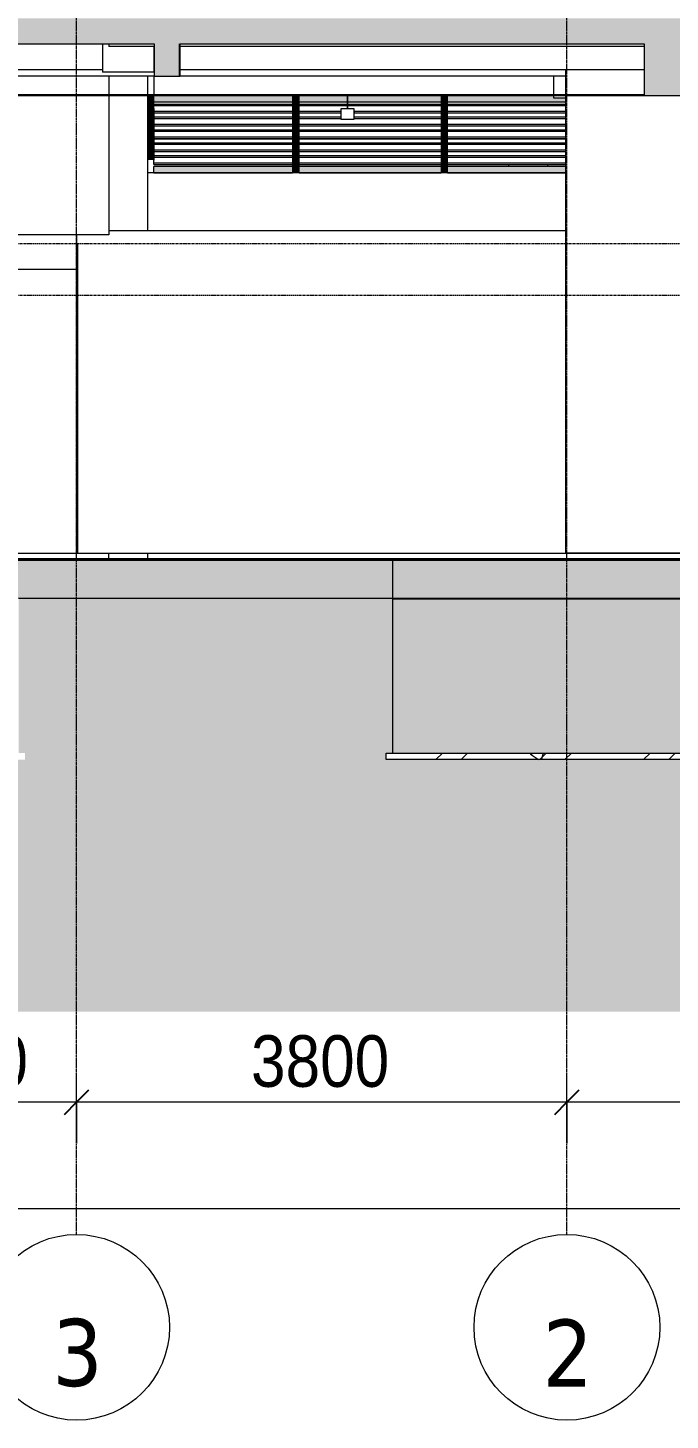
# Model space of a CAD drawing. Header units: millimetres. Extents: x 25061 to 259291, y -8723 to 35400.
# Drawn here: x 238233 to 243210, y -8723 to 2075 of the extents above; entities that cross this region are included whole.
import ezdxf

# ---------------------------------------------------------------- set-up
doc = ezdxf.new("R2010")
doc.units = ezdxf.units.MM
doc.linetypes.add('Centre', pattern=[31.75, 6.35, -4.7625, 15.875, -4.7625])
doc.linetypes.add('Grid Line', pattern=[22.225, 12.7, -3.175, 3.175, -3.175])
for name, color, linetype, lineweight in [('0-2', 50, 'Continuous', 5), ('A-ANNO-DIMS', 211, 'Continuous', 9), ('A-ANNO-DIMS-160', 211, 'Continuous', 9), ('A-CLNG-3', 13, 'Continuous', 18), ('A-CLNG-PATT-3', 13, 'Continuous', 9), ('A-DETL-GENF-1', 9, 'Continuous', 9), ('A-DETL-GENF-2', 7, 'Continuous', 9), ('A-DETL-THIN', 151, 'Continuous', 9), ('A-FLOR', 192, 'Continuous', 9), ('A-FLOR-1', 10, 'Continuous', 25), ('A-FLOR-2', 7, 'Continuous', 9), ('A-FLOR-3', 192, 'Continuous', 25), ('A-FLOR-LEVL-2', 51, 'Centre', 9), ('A-FLOR-PATT-1', 7, 'Continuous', 9), ('A-FLOR-PATT-3', 8, 'Continuous', 9), ('A-GLAZ-CWMG', 51, 'Continuous', 9), ('A-WALL', 113, 'Continuous', 9), ('C-PRKG', 70, 'Continuous', 9), ('E-LITE-EQPM', 33, 'Continuous', 9), ('S-BEAM-1', 12, 'Continuous', 5), ('S-BEAM-2', 10, 'Continuous', 25), ('S-BEAM-3', 7, 'Continuous', 9), ('S-COLS-1', 7, 'Continuous', 9), ('S-FNDN-1', 32, 'Continuous', 5), ('S-FNDN-2', 250, 'Continuous', 18), ('S-GRID-1', 1, 'Grid Line', 9), ('S-GRID-IDEN', 1, 'Continuous', 9), ('S-STRS', 31, 'Continuous', 9)]:
    doc.layers.add(name, color=color, linetype=linetype, lineweight=lineweight)
doc.styles.add('Tahoma_B_1', font='tahomabd.ttf', dxfattribs={"height": 520})
doc.styles.add('UTM Avo', font='', dxfattribs={"width": 0.9, "height": 400})
doc.styles.get('UTM Avo').set_extended_font_data('UTM Avo')
doc.dimstyles.new('1_Dim_chi_tiet_2_5', dxfattribs={"dimscale": 304.8, "dimtxt": 399.720379, "dimasz": 0.629921, "dimexe": 0.524934, "dimexo": 0.0625, "dimgap": 0.052493, "dimtad": 1, "dimdec": 0, "dimrnd": 5, "dimzin": 0, "dimdsep": 46, "dimtxsty": 'UTM Avo', "dimblk1": 'OBLIQUE', "dimblk2": 'OBLIQUE', "dimsah": 1, "dimcen": 0.09, "dimdle": 0.524934, "dimazin": 0, "dimtfac": 1, "dimtdec": 4, "dimtix": 1, "dimtmove": 0, "dimatfit": 3, "dimfxl": 1.049869, "dimfxlon": 1, "dimtvp": 1, "dimtolj": 1, "dimtzin": 0, "dimarcsym": 2})

# ---------------------------------------------------------------- blocks, each defined once
blk = doc.blocks.new('NCV_TKTC_KET CAU_rvt-2-TKCS_MẶT CẮT 2')
at = {"layer": 'A-FLOR-PATT-1'}
h = blk.add_hatch(color=256, dxfattribs=at)
h.paths.add_polyline_path([(-34936, -2350), (-33653, -2350), (-33653, -2050), (-45453, -2050), (-45453, -2350), (-36151, -2350)])
h.paths.add_polyline_path([(-126805, -2350), (-116053, -2350), (-116053, -2050), (-127253, -2050), (-127253, -2350)])
at = {"layer": 'S-BEAM-1'}
blk.add_hatch(color=256, dxfattribs=at).paths.add_polyline_path([(-41853, 1700), (-41853, 1700), (-41853, 1848)])
at = {"layer": 'S-FNDN-1'}
blk.add_hatch(color=256, dxfattribs=at).paths.add_polyline_path([(-39331, -3550), (-36203, -3550), (-36203, -2050), (-40203, -2050), (-40203, -3550), (-39489, -3550)])
at = {"layer": 'A-FLOR-1'}
for p, q in [((-33653, -2050), (-45453, -2050)), ((-40203, -2350), (-36203, -2350))]:
    blk.add_line(p, q, dxfattribs=at)
at = {"layer": 'A-FLOR-2'}
for p, q in [((-42403, 1950), (-42403, 1930)), ((-42053, 1930), (-42403, 1930)), ((-38253, 1930), (-41853, 1930))]:
    blk.add_line(p, q, dxfattribs=at)
at = {"layer": 'S-BEAM-2'}
blk.add_line((-41853, 1700), (-41853, 1950), dxfattribs=at)
at = {"layer": 'S-BEAM-3'}
for p, q in [((-42453, 1950), (-42453, 1730)), ((-42053, 1930), (-42053, 1730)), ((-42453, 1750), (-44453, 1750)), ((-42053, 1730), (-42453, 1730)), ((-38253, 1750), (-41853, 1750)), ((-42053, 1700), (-44443, 1700)), ((-42053, 1700), (-42053, 1555)), ((-38863, 1700), (-41853, 1700)), ((-38953, 1555), (-38953, 1700)), ((-38953, 1530), (-38953, 1550)), ((-38863, 1530), (-38953, 1530))]:
    blk.add_line(p, q, dxfattribs=at)
at = {"layer": 'S-COLS-1'}
for p, q in [((-42103, 1700), (-42103, 1555)), ((-42103, 1550), (-42103, 500)), ((-42403, -2045), (-42403, -2000)), ((-42103, -2000), (-42103, -2045))]:
    blk.add_line(p, q, dxfattribs=at)
at = {"layer": 'S-FNDN-2'}
for p, q in [((-36203, -2050), (-40203, -2050)), ((-40203, -2050), (-40203, -2350))]:
    blk.add_line(p, q, dxfattribs=at)
blk = doc.blocks.new('xe oto1 - xe oto-612721-TKCS_MẶT CẮT 2')
at = {"layer": 'C-PRKG'}
for p, q in [((-38752.635618, -2000), (-38852.635618, -2000)), ((-38852.635618, -2000), (-38352.635618, -2000)), ((-38352.635618, -2000), (-38852.635618, -2000)), ((-38852.635618, -2000), (-38752.635618, -2000)), ((-38352.635618, -2000), (-38752.635618, -2000)), ((-38752.635618, -2000), (-38352.635618, -2000)), ((-38652.635618, -2000), (-33952.564287, -2000)), ((-33952.564287, -2000), (-38652.635618, -2000)), ((-38652.635618, -2000), (-33852.635618, -2000)), ((-33852.635618, -2000), (-38652.635618, -2000)), ((-34682.635618, -2000), (-35032.635618, -2000)), ((-34682.635618, -2000), (-35032.635618, -2000)), ((-34682.635618, -2000), (-35032.635618, -2000)), ((-34682.635618, -2000), (-35032.635618, -2000)), ((-34802.635618, -2000), (-34902.635618, -2000)), ((-34902.635618, -2000), (-34802.635618, -2000)), ((-34802.635618, -2000), (-34902.635618, -2000)), ((-34902.635618, -2000), (-34802.635618, -2000)), ((-34802.635618, -2000), (-34902.635618, -2000)), ((-34902.635618, -2000), (-34802.635618, -2000)), ((-34802.635618, -2000), (-34902.635618, -2000)), ((-34902.635618, -2000), (-34802.635618, -2000)), ((-33952.564287, -2000), (-34352.635618, -2000)), ((-34352.635618, -2000), (-33952.564287, -2000)), ((-33852.635618, -2000), (-34352.635618, -2000)), ((-34352.635618, -2000), (-33902.635618, -2000)), ((-33902.635618, -2000), (-33852.635618, -2000))]:
    blk.add_line(p, q, dxfattribs=at)
blk = doc.blocks.new('EAE_STL_PENDANT_TK_15W_120cm - LIC_01-ĐÈN LED BATTEN 1_2_ P_2x20W_ ÁNH SÁNG TRẮNG 6000K_ LẮP ĐẶT NỔI_TREO TY-1354115-TKCS_MẶT CẮT 2')
at = {"layer": 'E-LITE-EQPM'}
for p, q in [((-34955, 1550), (-34955, 1450)), ((-34955, 1550), (-34955, 1450)), ((-34950, 1450), (-34950, 1550)), ((-34950, 1450), (-34950, 1550)), ((-35003, 1450), (-34903, 1450)), ((-35003, 1448), (-35003, 1450)), ((-35003, 1364), (-35003, 1448)), ((-34903, 1450), (-34903, 1448)), ((-34903, 1448), (-34903, 1364)), ((-34903, 1422), (-34901, 1422)), ((-34903, 1422), (-34901, 1422)), ((-34903, 1422), (-34901, 1422)), ((-34903, 1422), (-34901, 1422)), ((-34903, 1412), (-34901, 1412)), ((-34901, 1412), (-34903, 1412)), ((-34901, 1422), (-34901, 1422)), ((-34901, 1422), (-34901, 1412)), ((-34903, 1364), (-35003, 1364))]:
    blk.add_line(p, q, dxfattribs=at)
blk = doc.blocks.new('Rectangular Mullion - 50 x 100mm-3084451-TKCS_MẶT CẮT 2')
at = {"layer": 'A-GLAZ-CWMG'}
blk.add_hatch(color=256, dxfattribs=at).paths.add_polyline_path([(-38863, 1500), (-38863, 1530), (-38953, 1530), (-38953, 1550), (-39778, 1550), (-39778, 1500), (-38953, 1500)])
for q in [(-39778, 1550), (-38863, 1500)]:
    blk.add_line((-39778, 1500), q, dxfattribs=at)
blk = doc.blocks.new('Rectangular Mullion - 50 x 100mm-V233-TKCS_MẶT CẮT 2')
at = {"layer": 'A-GLAZ-CWMG'}
blk.add_hatch(color=256, dxfattribs=at).paths.add_polyline_path([(-42053, 1500), (-40978, 1500), (-40978, 1550), (-42053, 1550)])
for p, q in [((-42053, 1500), (-42053, 1550)), ((-40978, 1550), (-40978, 1500)), ((-42053, 1500), (-40978, 1500))]:
    blk.add_line(p, q, dxfattribs=at)
blk = doc.blocks.new('Rectangular Mullion - 50 x 100mm-1453208-TKCS_MẶT CẮT 2')
at = {"layer": 'A-GLAZ-CWMG'}
h = blk.add_hatch(color=256, dxfattribs=at)
h.paths.add_polyline_path([(-40127, 1500), (-39828, 1500), (-39828, 1550), (-40550, 1550), (-40550, 1500), (-40524, 1500)])
h.paths.add_polyline_path([(-40928, 1500), (-40555, 1500), (-40555, 1550), (-40928, 1550)])
for p, q in [((-40928, 1500), (-40928, 1550)), ((-39828, 1550), (-39828, 1500)), ((-40928, 1500), (-39828, 1500))]:
    blk.add_line(p, q, dxfattribs=at)
blk = doc.blocks.new('Rectangular Mullion - 50 x 100mm-3084453-TKCS_MẶT CẮT 2')
at = {"layer": 'A-GLAZ-CWMG'}
blk.add_hatch(color=256, dxfattribs=at).paths.add_polyline_path([(-40978, 950), (-40978, 1000), (-42053, 1000), (-42053, 950), (-41717, 950)])
for p, q in [((-42053, 950), (-42053, 1000)), ((-40978, 1000), (-42053, 1000)), ((-40978, 1000), (-40978, 950)), ((-42053, 950), (-40978, 950))]:
    blk.add_line(p, q, dxfattribs=at)
blk = doc.blocks.new('Rectangular Mullion - 50 x 100mm-1453209-TKCS_MẶT CẮT 2')
at = {"layer": 'A-GLAZ-CWMG'}
blk.add_hatch(color=256, dxfattribs=at).paths.add_polyline_path([(-39828, 950), (-39828, 1000), (-40928, 1000), (-40928, 950), (-40127, 950)])
for p, q in [((-40928, 950), (-40928, 1000)), ((-39828, 1000), (-40928, 1000)), ((-39828, 1000), (-39828, 950)), ((-40928, 950), (-39828, 950))]:
    blk.add_line(p, q, dxfattribs=at)
blk = doc.blocks.new('Rectangular Mullion - 50 x 100mm-V234-TKCS_MẶT CẮT 2')
at = {"layer": 'A-GLAZ-CWMG'}
blk.add_hatch(color=256, dxfattribs=at).paths.add_polyline_path([(-39331, 950), (-38863, 950), (-38863, 1000), (-39778, 1000), (-39778, 950)])
for p, q in [((-39778, 950), (-39778, 1000)), ((-38863, 1000), (-39778, 1000)), ((-39778, 950), (-38863, 950))]:
    blk.add_line(p, q, dxfattribs=at)
blk = doc.blocks.new('Rectangular Mullion - 50 x 100mm-2333210-TKCS_MẶT CẮT 2')
at = {"layer": 'A-GLAZ-CWMG'}
blk.add_hatch(color=256, dxfattribs=at).paths.add_polyline_path([(-42053, 1450), (-42053, 1550), (-42103, 1550), (-42103, 1450), (-42086, 1450)])
for p, q in [((-42103, 1550), (-42103, 1450)), ((-42053, 1450), (-42053, 1550))]:
    blk.add_line(p, q, dxfattribs=at)
blk = doc.blocks.new('Rectangular Mullion - 50 x 100mm-2333212-TKCS_MẶT CẮT 2')
at = {"layer": 'A-GLAZ-CWMG'}
blk.add_hatch(color=256, dxfattribs=at).paths.add_polyline_path([(-42052.564287, 1050), (-42052.564287, 1150), (-42102.564287, 1150), (-42102.564287, 1050)])
for p, q in [((-42102.564287, 1150), (-42102.564287, 1050)), ((-42052.564287, 1050), (-42052.564287, 1150))]:
    blk.add_line(p, q, dxfattribs=at)
blk = doc.blocks.new('Rectangular Mullion - MULLION LA SACH-3084455-TKCS_MẶT CẮT 2')
at = {"layer": 'A-GLAZ-CWMG'}
for p, q in [((-42053, 1084), (-40978, 1084)), ((-42053, 1084), (-40978, 1084)), ((-42053, 1073), (-40978, 1073)), ((-42053, 1026), (-42053, 1050)), ((-42053, 1016), (-42053, 1026)), ((-40978, 1026), (-42053, 1026)), ((-42053, 1015), (-42053, 1016)), ((-42053, 1016), (-42053, 1016)), ((-42053, 1016), (-40978, 1016)), ((-42053, 1016), (-40978, 1016)), ((-42053, 1015), (-40978, 1015))]:
    blk.add_line(p, q, dxfattribs=at)
blk = doc.blocks.new('Rectangular Mullion - MULLION LA SACH-3867436-TKCS_MẶT CẮT 2')
at = {"layer": 'A-GLAZ-CWMG'}
for p, q in [((-40928, 1084), (-39828, 1084)), ((-40928, 1084), (-39828, 1084)), ((-40928, 1073), (-39828, 1073)), ((-39828, 1026), (-40928, 1026)), ((-40928, 1016), (-39828, 1016)), ((-40928, 1016), (-39828, 1016)), ((-40928, 1015), (-39828, 1015))]:
    blk.add_line(p, q, dxfattribs=at)
blk = doc.blocks.new('Rectangular Mullion - MULLION LA SACH-V235-TKCS_MẶT CẮT 2')
at = {"layer": 'A-GLAZ-CWMG'}
for p, q in [((-39778, 1084), (-38863, 1084)), ((-39778, 1084), (-38863, 1084)), ((-39778, 1073), (-38863, 1073)), ((-38863, 1026), (-39778, 1026)), ((-39778, 1016), (-38863, 1016)), ((-39778, 1016), (-38863, 1016)), ((-39778, 1015), (-38863, 1015))]:
    blk.add_line(p, q, dxfattribs=at)
blk = doc.blocks.new('Rectangular Mullion - MULLION LA SACH-V236-TKCS_MẶT CẮT 2')
at = {"layer": 'A-GLAZ-CWMG'}
for p, q in [((-42053, 1184), (-40978, 1184)), ((-42053, 1184), (-40978, 1184)), ((-42053, 1173), (-40978, 1173)), ((-40978, 1126), (-42053, 1126)), ((-42053, 1116), (-40978, 1116)), ((-42053, 1116), (-40978, 1116)), ((-42053, 1115), (-40978, 1115))]:
    blk.add_line(p, q, dxfattribs=at)
blk = doc.blocks.new('Rectangular Mullion - MULLION LA SACH-V237-TKCS_MẶT CẮT 2')
at = {"layer": 'A-GLAZ-CWMG'}
for p, q in [((-40928, 1384), (-40603, 1384)), ((-40928, 1384), (-40603, 1384)), ((-40928, 1373), (-40603, 1373)), ((-39828, 1326), (-40928, 1326)), ((-40928, 1316), (-39828, 1316)), ((-40928, 1316), (-39828, 1316)), ((-40928, 1315), (-39828, 1315)), ((-40503, 1384), (-39828, 1384)), ((-40503, 1384), (-39828, 1384)), ((-40503, 1373), (-39828, 1373))]:
    blk.add_line(p, q, dxfattribs=at)
blk = doc.blocks.new('Rectangular Mullion - MULLION LA SACH-V238-TKCS_MẶT CẮT 2')
at = {"layer": 'A-GLAZ-CWMG'}
for p, q in [((-40928, 1484), (-40554, 1484)), ((-40928, 1484), (-40554, 1484)), ((-40928, 1473), (-40554, 1473)), ((-40603, 1426), (-40928, 1426)), ((-40928, 1416), (-40603, 1416)), ((-40928, 1416), (-40603, 1416)), ((-40928, 1415), (-40603, 1415)), ((-40551, 1484), (-39828, 1484)), ((-40551, 1484), (-39828, 1484)), ((-40551, 1473), (-39828, 1473)), ((-39828, 1426), (-40503, 1426)), ((-40501, 1416), (-39828, 1416)), ((-40501, 1416), (-39828, 1416)), ((-40501, 1415), (-39828, 1415))]:
    blk.add_line(p, q, dxfattribs=at)
blk = doc.blocks.new('Rectangular Mullion - 50 x 100mm-V239-TKCS_MẶT CẮT 2')
at = {"layer": 'A-GLAZ-CWMG'}
blk.add_hatch(color=256, dxfattribs=at).paths.add_polyline_path([(-40928, 950), (-40928, 1050), (-40978, 1050), (-40978, 950)])
for p, q in [((-40978, 1050), (-40978, 950)), ((-40928, 950), (-40928, 1050)), ((-40928, 950), (-40978, 950))]:
    blk.add_line(p, q, dxfattribs=at)
blk = doc.blocks.new('Rectangular Mullion - 50 x 100mm-V240-TKCS_MẶT CẮT 2')
at = {"layer": 'A-GLAZ-CWMG'}
blk.add_hatch(color=256, dxfattribs=at).paths.add_polyline_path([(-40928, 1050), (-40928, 1150), (-40978, 1150), (-40978, 1050)])
for p, q in [((-40978, 1150), (-40978, 1050)), ((-40928, 1050), (-40928, 1150))]:
    blk.add_line(p, q, dxfattribs=at)
blk = doc.blocks.new('Rectangular Mullion - 50 x 100mm-2333206-TKCS_MẶT CẮT 2')
at = {"layer": 'A-GLAZ-CWMG'}
blk.add_hatch(color=256, dxfattribs=at).paths.add_polyline_path([(-40928, 1450), (-40928, 1550), (-40978, 1550), (-40978, 1450)])
for p, q in [((-40978, 1550), (-40978, 1450)), ((-40928, 1450), (-40928, 1550))]:
    blk.add_line(p, q, dxfattribs=at)
blk = doc.blocks.new('Grid - M_Grid Head - Circle-353313-TKCS_MẶT CẮT 2')
at = {"layer": 'S-GRID-IDEN'}
blk.add_circle((-33652.564287, -8003.082963), 720, dxfattribs=at)
blk = doc.blocks.new('DIMBLOCK94-TKCS_MẶT CẮT 2')
at = {"layer": 'A-ANNO-DIMS-160'}
for p, q in [((242410, -6578), (242410, -6098)), ((247610, -6578), (247610, -6098)), ((247770, -6258), (242410, -6258)), ((242410, -6258), (242410, -6578)), ((247610, -6258), (247610, -6578))]:
    blk.add_line(p, q, dxfattribs=at)
at = {"layer": 'A-ANNO-DIMS-160', "lineweight": 25}
for p, q in [((242410, -6258), (242314, -6354)), ((242410, -6258), (242506, -6162)), ((247610, -6258), (247514, -6354)), ((247610, -6258), (247706, -6162))]:
    blk.add_line(p, q, dxfattribs=at)
at = {"layer": 'A-ANNO-DIMS-160', "color": 0, "insert": (244462, -5738), "char_height": 400, "width": 1314.64, "attachment_point": 1, "line_spacing_factor": 1.110334, "style": 'UTM Avo'}
blk.add_mtext('5200', dxfattribs=at)
blk = doc.blocks.new('_Oblique')
at = {"color": 0, "linetype": 'ByBlock', "lineweight": -2}
blk.add_line((-0.5, -0.5), (0.5, 0.5), dxfattribs=at)
blk = doc.blocks.new('DIMBLOCK95-TKCS_MẶT CẮT 2')
at = {"layer": 'A-ANNO-DIMS-160'}
for p, q in [((238610, -6578), (238610, -6098)), ((242410, -6578), (242410, -6098)), ((242410, -6258), (238610, -6258)), ((238610, -6258), (238610, -6578)), ((242410, -6258), (242410, -6578))]:
    blk.add_line(p, q, dxfattribs=at)
at = {"layer": 'A-ANNO-DIMS-160', "lineweight": 25}
for p, q in [((238610, -6258), (238514, -6354)), ((238610, -6258), (238706, -6162)), ((242410, -6258), (242314, -6354)), ((242410, -6258), (242506, -6162))]:
    blk.add_line(p, q, dxfattribs=at)
at = {"layer": 'A-ANNO-DIMS-160', "color": 0, "insert": (239962, -5738), "char_height": 400, "width": 1314.64, "attachment_point": 1, "line_spacing_factor": 1.110334, "style": 'UTM Avo'}
blk.add_mtext('3800', dxfattribs=at)
blk = doc.blocks.new('DIMBLOCK96-TKCS_MẶT CẮT 2')
at = {"layer": 'A-ANNO-DIMS-160'}
for p, q in [((236810, -6578), (236810, -6098)), ((238610, -6578), (238610, -6098)), ((238610, -6258), (236810, -6258)), ((236810, -6258), (236810, -6578)), ((238610, -6258), (238610, -6578))]:
    blk.add_line(p, q, dxfattribs=at)
at = {"layer": 'A-ANNO-DIMS-160', "lineweight": 25}
for p, q in [((236810, -6258), (236714, -6354)), ((236810, -6258), (236906, -6162)), ((238610, -6258), (238514, -6354)), ((238610, -6258), (238706, -6162))]:
    blk.add_line(p, q, dxfattribs=at)
at = {"layer": 'A-ANNO-DIMS-160', "color": 0, "insert": (237162, -5738), "char_height": 400, "width": 1314.64, "attachment_point": 1, "line_spacing_factor": 1.110334, "style": 'UTM Avo'}
blk.add_mtext('1800', dxfattribs=at)
blk = doc.blocks.new('DIMBLOCK116-TKCS_MẶT CẮT 2')
at = {"layer": 'A-ANNO-DIMS-160'}
for p, q in [((154010, -7404), (154010, -6924)), ((247610, -7404), (247610, -6924)), ((247770, -7084), (153850, -7084)), ((154010, -7084), (154010, -7404)), ((247610, -7084), (247610, -7404))]:
    blk.add_line(p, q, dxfattribs=at)
at = {"layer": 'A-ANNO-DIMS-160', "lineweight": 25}
for p, q in [((154010, -7084), (154106, -6988)), ((247610, -7084), (247706, -6988)), ((154010, -7084), (153914, -7180)), ((247610, -7084), (247514, -7180))]:
    blk.add_line(p, q, dxfattribs=at)
at = {"layer": 'A-ANNO-DIMS-160', "color": 0, "insert": (200126, -6564), "char_height": 400, "width": 1643.29, "attachment_point": 1, "line_spacing_factor": 1.110334, "style": 'UTM Avo'}
blk.add_mtext('93600', dxfattribs=at)

msp = doc.modelspace()

# ---------------------------------------------------------------- hatches: boundary and pattern name
at = {"layer": 'A-CLNG-PATT-3'}
h = msp.add_hatch(dxfattribs=at)
h.set_pattern_fill('FP_41', color=256, style=0, pattern_type=2)
h.set_pattern_definition([(0, (200382.47, 14125), (1300.48, 325.12), [53.645, -921.715, 53.645, -6123.635]), (0, (200382.47, 14125), (1300.48, 325.12), [-1029.005, -921.715, 53.645, -1897.075, -3251.2]), (0, (200382.47, 14125), (1300.48, 325.12), [-3901.44, 53.645, -921.715, 53.645, -2222.195]), (0, (200382.47, 14125), (1300.48, 325.12), [-4930.445, -596.595, 53.645, -1571.955]), (120, (200870.15, 14287.56), (-931.8022, 963.6887), [53.645, -921.715, -6177.28]), (120, (200870.15, 14287.56), (-931.8022, 963.6887), [-975.36, 53.645, -921.715, -5201.92]), (120, (200870.15, 14287.56), (-931.8022, 963.6887), [-1950.72, 53.645, -1897.075, -3251.2]), (120, (200870.15, 14287.56), (-931.8022, 963.6887), [-3901.44, 53.645, -921.715, -2275.84]), (120, (200870.15, 14287.56), (-931.8022, 963.6887), [-4876.8, 53.645, -596.595, -1625.6]), (120, (200870.15, 14287.56), (-931.8022, 963.6887), [-5527.04, 53.645, -1571.955]), (240, (201032.7, 14937.8), (-368.6778, -1288.8087), [53.645, -921.715, -6177.28]), (240, (201032.7, 14937.8), (-368.6778, -1288.8087), [-975.36, 53.645, -921.715, -5201.92]), (240, (201032.7, 14937.8), (-368.6778, -1288.8087), [-1950.72, 53.645, -1897.075, -3251.2]), (240, (201032.7, 14937.8), (-368.6778, -1288.8087), [-3901.44, 53.645, -921.715, -2275.84]), (240, (201032.7, 14937.8), (-368.6778, -1288.8087), [-4876.8, 53.645, -596.595, -1625.6]), (240, (201032.7, 14937.8), (-368.6778, -1288.8087), [-5527.04, 53.645, -1571.955])])
h.paths.add_polyline_path([(247310.1, 1550), (247310.1, 1555), (243310.1, 1554), (243310.1, 1550), (247100.3, 1550)])
h.paths.add_polyline_path([(154310.2, 1550), (158310.2, 1551), (158310.2, 1555), (154310.2, 1555)])
h.paths.add_polyline_path([(158610.1, 1550), (173510.1, 1550), (173510.1, 1555), (158610.1, 1555), (158610.1, 1551.1)])
h.paths.add_polyline_path([(243010.1, 1550), (243010.1, 1555), (228110.1, 1555), (228110.1, 1550), (242726.6, 1550)])
at = {"layer": 'A-DETL-GENF-1'}
h = msp.add_hatch(dxfattribs=at)
h.set_pattern_fill('FP_63', color=256, style=0, pattern_type=2)
h.set_pattern_definition([(0, (200382.5, 14125), (774.192, 774.192), [774.192, -774.192]), (0, (200382.5, 14415.3), (774.192, 774.192), [774.192, -774.192]), (0, (200382.5, 14705.64), (774.192, 774.192), [774.192, -774.192]), (90, (200479.25, 14802.4), (-774.192, 774.192), [774.192, -774.192]), (90, (200769.6, 14802.4), (-774.192, 774.192), [774.192, -774.192]), (90, (201059.9, 14802.4), (-774.192, 774.192), [774.192, -774.192])])
h.paths.add_polyline_path([(152511.9, -5554.8), (251474, -5554.8), (251474, -138.1), (250164.5, -64.3), (247610.2, -64.3), (247610.2, -2050), (248237.5, -2050), (248237.5, -3550), (248286.5, -3550), (248286.5, -3600), (246277.2, -3600), (246277.2, -3550), (246327.2, -3550), (246327.2, -2350), (245060.2, -2350), (245060.2, -3550), (245110.2, -3550), (245110.2, -3600), (241010.2, -3600), (241010.2, -3550), (241060.2, -3550), (241060.2, -2350), (238160.2, -2350), (238160.2, -3550), (238210.2, -3550), (238210.2, -3600), (234110.2, -3600), (234110.2, -3550), (234160.2, -3550), (234160.2, -2660), (233460.2, -2660), (233460.2, -1906.9), (218310.2, 318.5), (218310.2, 0), (217560.2, 0), (217560.2, 330), (184060.2, 330), (184060.2, 0), (183310.2, 0), (183310.2, 318.5), (168160.2, -1906.9), (168160.2, -2660), (167460.2, -2660), (167460.2, -3550), (167518.1, -3550), (167518.1, -3600), (163410.2, -3600), (163410.2, -3550), (163460.2, -3550), (163460.2, -2350), (160560.2, -2350), (160560.2, -3550), (160610.2, -3550), (160610.2, -3600), (156510.2, -3600), (156510.2, -3550), (156560.2, -3550), (156560.2, -2350), (155293.2, -2350), (155293.2, -3550), (155343.2, -3550), (155343.2, -3600), (153334, -3600), (153334, -3550), (153384, -3550), (153384, -2050), (154010.2, -2050), (154010.2, -4), (151475.8, -5.1), (149686.6, -106), (149686.6, -5554.8), (150288.8, -5554.8)])
h.paths.add_polyline_path([(175360.2, -3600), (172750.2, -3600), (172750.2, -3550), (172810.2, -3550), (172810.2, -2050), (175310.2, -2050), (175310.2, -3550), (175360.2, -3550), (175360.2, -3552.5)])
h.paths.add_polyline_path([(226260.2, -3600), (226260.2, -3550), (226310.2, -3550), (226310.2, -2050), (228810.2, -2050), (228810.4, -3550), (228870.2, -3550), (228870.2, -3600), (226747.8, -3600)])
h.paths.add_polyline_path([(169910.2, -3550), (168910.2, -3550), (168910.2, -2050), (169910.2, -2050), (169910.2, -3087.2)])
h.paths.add_polyline_path([(232710.2, -3550), (231710.2, -3550), (231710.2, -2050), (232710.2, -2050), (232710.2, -3087.2)])
h.paths.add_polyline_path([(218075, 200), (218110.2, 200), (218110.2, 347.9), (217760.2, 347.9), (217760.2, 200)])
h.paths.add_polyline_path([(183510.2, 200), (183860.2, 200), (183860.2, 347.9), (183510.2, 347.9)])
h = msp.add_hatch(dxfattribs=at)
h.set_pattern_fill('FP_64', color=256, style=0, pattern_type=2)
h.set_pattern_definition([(50, (200382.5, 14125), (1165.978, -102.01), [121.92, -1341.12]), (355, (200382.5, 14125), (-225.554, 1222.763), [97.536, -1072.896]), (100.451, (200479.6, 14116.5), (940.433, 1120.746), [103.616, -1139.776]), (46.184, (200382.5, 14450.1), (1734.906, -269.074), [182.88, -2011.68]), (96.636, (200527, 14427.7), (1519.377, 1583.536), [155.424, -1709.665]), (351.184, (200382.5, 14450.1), (1519.39, 1583.52), [146.304, -1609.344]), (21, (200545, 14368.8), (970.332, -654.498), [121.92, -1341.12]), (326, (200545, 14368.8), (395.533, 1178.804), [97.536, -1072.896]), (71.451, (200625.9, 14314.3), (1365.87, 524.296), [103.616, -1139.776]), (37.5, (200382.47, 14125), (19.767, 541.1527), [10.729, -1049.162, 10.729, -1078.423, -1076.96]), (37.5, (200382.47, 14125), (19.767, 541.1527), [-2149.043, 10.729, -1066.231]), (7.5, (200382.5, 14125), (427.646, 641.156), [10.729, -610.25, 10.729, -1024.778, -410.464]), (7.5, (200382.5, 14125), (427.646, 641.156), [-1656.486, 10.729, -399.735]), (327.5, (200019.96, 14125), (867.782, -36.665), [10.729, -395.671, 10.729, -1257.239, -1682.496]), (327.5, (200019.96, 14125), (867.782, -36.665), [-1674.368, 10.729, -1671.767]), (317.5, (199857.4, 14125), (948.028, 162.731), [10.729, -517.591, 10.729, -831.332, -1194.816]), (317.5, (199857.4, 14125), (948.028, 162.731), [-1370.38, 10.73, -1184.087]), (45, (200382.5, 14125), (-402.3155, 402.3155), []), (45, (200382.5, 14734.6), (-402.3155, 402.3155), [])])
h.paths.add_polyline_path([(242726.6, -3600), (245110.2, -3600), (245110.2, -3550), (241010.2, -3550), (241010.2, -3600), (242329, -3600)])
at = {"layer": 'A-DETL-GENF-2'}
h = msp.add_hatch(color=256, dxfattribs=at)
h.paths.add_polyline_path([(154010.2, 1550), (154310.1, 1550), (154310.1, 1950), (158310.2, 1950), (158310.2, 1550), (158610.1, 1550), (158610.1, 1950), (162210.3, 1950), (162210.3, 1700), (162410.2, 1700), (162410.2, 1950), (164810.2, 1950), (164810.2, 1700), (165410.2, 1700), (165410.2, 1950), (169010.1, 1950), (169010.1, 1750), (169210.1, 1750), (169210.1, 1950), (173510.1, 1950), (173510.1, 1550), (173810.1, 1550), (173810.1, 2150), (154010.2, 2150), (154010.2, 1847.9)])
h.paths.add_polyline_path([(228110.1, 1550), (228110.1, 1950), (232109.9, 1950), (232109.9, 1750), (232309.9, 1750), (232309.9, 1950), (236210.1, 1950), (236210.1, 1700), (236810.2, 1700), (236810.2, 1950), (239210.2, 1950), (239210.2, 1700), (239410.1, 1700), (239410.1, 1950), (243010.1, 1950), (243010.1, 1550), (243310.1, 1550), (243310.1, 1930), (247310.1, 1930), (247310.1, 1550), (247610.1, 1550), (247610.1, 2150), (227810.1, 2150), (227810.1, 1550)])
at = {"layer": 'A-FLOR-PATT-3'}
h = msp.add_hatch(dxfattribs=at)
h.set_pattern_fill('FP_36', color=256, style=0, pattern_type=2)
h.set_pattern_definition([(0, (200382.47, 14125), (650.24, 162.56), [53.645, -434.035, 53.645, -3034.995]), (0, (200382.47, 14125), (650.24, 162.56), [-541.325, -434.035, 53.645, -921.715, -1625.6]), (0, (200382.47, 14125), (650.24, 162.56), [-1950.72, 53.645, -434.035, 53.645, -1084.275]), (0, (200382.47, 14125), (650.24, 162.56), [-2492.045, -271.475, 53.645, -759.155]), (120, (200626.31, 14206.28), (-465.9011, 481.84436), [53.645, -434.035, 53.645, -3034.995]), (120, (200626.31, 14206.28), (-465.9011, 481.84436), [-541.325, -434.035, 53.645, -921.715, -1625.6]), (120, (200626.31, 14206.28), (-465.9011, 481.84436), [-1950.72, 53.645, -434.035, 53.645, -1084.275]), (120, (200626.31, 14206.28), (-465.9011, 481.84436), [-2492.045, -271.475, 53.645, -759.155]), (240, (200707.6, 14531.4), (-184.3389, -644.40436), [53.645, -434.035, 53.645, -3034.995]), (240, (200707.6, 14531.4), (-184.3389, -644.40436), [-541.325, -434.035, 53.645, -921.715, -1625.6]), (240, (200707.6, 14531.4), (-184.3389, -644.40436), [-1950.72, 53.645, -434.035, 53.645, -1084.275]), (240, (200707.6, 14531.4), (-184.3389, -644.40436), [-2492.045, -271.475, 53.645, -759.155])])
h.paths.add_polyline_path([(165590.9, -2050), (165810.2, -2050), (165810.2, -2045), (155960.2, -2045), (155960.2, -2050), (164000.4, -2050)])
h.paths.add_polyline_path([(245960.2, -2050), (247310.2, -2050), (247310.2, -2045), (245960.2, -2045)])
h.paths.add_polyline_path([(154457.9, -2050), (155660.2, -2050), (155660.2, -2045), (154310.2, -2045), (154310.2, -2050)])
h.paths.add_polyline_path([(245660.2, -2050), (245660.2, -2045), (235810.2, -2045), (235810.2, -2050), (245112.3, -2050)])

# ---------------------------------------------------------------- linework, layer by layer
at = {"layer": 'A-CLNG-3'}
for p, q in [((243010.1, 1555), (228110.1, 1555)), ((228110.1, 1550), (243010.1, 1550))]:
    msp.add_line(p, q, dxfattribs=at)
at = {"layer": 'A-DETL-THIN'}
for p, q in [((236810.2, 1950), (239210.2, 1950)), ((239210.2, 1950), (239210.2, 1700)), ((239410.1, 1700), (239410.1, 1950)), ((239410.1, 1950), (243010.1, 1950)), ((243010.1, 1950), (243010.1, 1550)), ((239210.2, 1700), (239410.1, 1700)), ((243010.1, 1550), (243310.1, 1550)), ((241060.2, -2350), (238160.2, -2350)), ((241060.2, -3550), (241060.2, -2350)), ((241010.2, -3550), (245110.2, -3550)), ((241010.2, -3600), (241010.2, -3550)), ((245110.2, -3600), (241010.2, -3600))]:
    msp.add_line(p, q, dxfattribs=at)
at = {"layer": 'A-FLOR'}
for p, q in [((238610.2, 470.4), (238610.2, 200)), ((238610.2, 200), (236845.2, 200))]:
    msp.add_line(p, q, dxfattribs=at)
at = {"layer": 'A-FLOR-3'}
for p, q in [((245660.2, -2045), (235810.2, -2045)), ((235810.2, -2050), (245660.2, -2050))]:
    msp.add_line(p, q, dxfattribs=at)
at = {"layer": 'A-FLOR-LEVL-2'}
for p, q in [((255566.7, 400), (147110.2, 400)), ((253534.7, 0), (147110.2, 0)), ((147110.2, -2000), (253534.7, -2000))]:
    msp.add_line(p, q, dxfattribs=at)
at = {"layer": 'A-WALL'}
for p, q in [((242400.1, 1750), (242400.1, 1555)), ((239160.2, 1700), (239160.2, 1555)), ((242400.1, 1550), (242400.1, -2000)), ((241959.3, 1000), (241959.3, 1014.8)), ((242259.3, 1014.8), (242259.3, 1000)), ((242400.1, 950), (239160.2, 950)), ((239160.2, 950), (239160.2, 500)), ((242400.1, 500), (238860.2, 500)), ((238620.2, 400), (238610.2, 400)), ((238620.2, -2000), (238620.2, 400)), ((238610.2, 200), (238610.2, -2000)), ((235810.2, -2000), (247300.2, -2000))]:
    msp.add_line(p, q, dxfattribs=at)
at = {"layer": 'S-GRID-1'}
for p, q in [((238610.2, -3283.1), (238610.2, 30285.9)), ((242410.2, -3283.1), (242410.2, 30285.9)), ((238610.2, -7283.1), (238610.2, -3283.1)), ((242410.2, -7283.1), (242410.2, -3283.1))]:
    msp.add_line(p, q, dxfattribs=at)
at = {"layer": 'S-STRS'}
for p, q in [((238860.2, 1700), (238860.2, 1668.2)), ((238860.2, 1668.2), (238860.2, 1555)), ((238860.2, 1550), (238860.2, 1497.1)), ((238860.2, 1497.1), (238860.2, 1326)), ((238860.2, 1326), (238860.2, 1154.9)), ((238860.2, 1154.9), (238860.2, 983.8)), ((238860.2, 983.8), (238860.2, 812.7)), ((238860.2, 812.7), (238860.2, 641.5)), ((238860.2, 641.5), (238860.2, 470.4)), ((238860.2, 470.4), (236845.2, 470.4))]:
    msp.add_line(p, q, dxfattribs=at)

# ---------------------------------------------------------------- block references
at = {"layer": '0-2'}
msp.add_blockref('NCV_TKTC_KET CAU_rvt-2-TKCS_MẶT CẮT 2', (281262.8, 0), dxfattribs=at)
at = {"layer": 'A-GLAZ-CWMG'}
for name, p in [('Rectangular Mullion - 50 x 100mm-2333210-TKCS_MẶT CẮT 2', (281262.8, 0)), ('Rectangular Mullion - 50 x 100mm-V233-TKCS_MẶT CẮT 2', (281262.8, 0)), ('Rectangular Mullion - 50 x 100mm-2333206-TKCS_MẶT CẮT 2', (281262.8, 0)), ('Rectangular Mullion - 50 x 100mm-1453208-TKCS_MẶT CẮT 2', (281262.8, 0)), ('Rectangular Mullion - 50 x 100mm-2333206-TKCS_MẶT CẮT 2', (282412.8, 0)), ('Rectangular Mullion - 50 x 100mm-3084451-TKCS_MẶT CẮT 2', (281262.8, 0)), ('Rectangular Mullion - 50 x 100mm-2333212-TKCS_MẶT CẮT 2', (281262.8, 300)), ('Rectangular Mullion - MULLION LA SACH-V236-TKCS_MẶT CẮT 2', (281262.8, 300)), ('Rectangular Mullion - 50 x 100mm-V240-TKCS_MẶT CẮT 2', (281262.8, 300)), ('Rectangular Mullion - MULLION LA SACH-V238-TKCS_MẶT CẮT 2', (281262.8, 0)), ('Rectangular Mullion - 50 x 100mm-V240-TKCS_MẶT CẮT 2', (282412.8, 300)), ('Rectangular Mullion - MULLION LA SACH-V235-TKCS_MẶT CẮT 2', (281262.8, 400)), ('Rectangular Mullion - 50 x 100mm-2333212-TKCS_MẶT CẮT 2', (281262.8, 200)), ('Rectangular Mullion - MULLION LA SACH-V236-TKCS_MẶT CẮT 2', (281262.8, 200)), ('Rectangular Mullion - 50 x 100mm-V240-TKCS_MẶT CẮT 2', (281262.8, 200)), ('Rectangular Mullion - MULLION LA SACH-V237-TKCS_MẶT CẮT 2', (281262.8, 0)), ('Rectangular Mullion - 50 x 100mm-V240-TKCS_MẶT CẮT 2', (282412.8, 200)), ('Rectangular Mullion - MULLION LA SACH-V235-TKCS_MẶT CẮT 2', (281262.8, 300)), ('Rectangular Mullion - 50 x 100mm-2333212-TKCS_MẶT CẮT 2', (281262.8, 100)), ('Rectangular Mullion - MULLION LA SACH-V236-TKCS_MẶT CẮT 2', (281262.8, 100)), ('Rectangular Mullion - 50 x 100mm-V240-TKCS_MẶT CẮT 2', (281262.8, 100)), ('Rectangular Mullion - MULLION LA SACH-3867436-TKCS_MẶT CẮT 2', (281262.8, 200)), ('Rectangular Mullion - 50 x 100mm-V240-TKCS_MẶT CẮT 2', (282412.8, 100)), ('Rectangular Mullion - MULLION LA SACH-V235-TKCS_MẶT CẮT 2', (281262.8, 200)), ('Rectangular Mullion - 50 x 100mm-2333212-TKCS_MẶT CẮT 2', (281262.8, 0)), ('Rectangular Mullion - MULLION LA SACH-V236-TKCS_MẶT CẮT 2', (281262.8, 0)), ('Rectangular Mullion - MULLION LA SACH-3084455-TKCS_MẶT CẮT 2', (281262.8, 0)), ('Rectangular Mullion - 50 x 100mm-V240-TKCS_MẶT CẮT 2', (281262.8, 0)), ('Rectangular Mullion - MULLION LA SACH-3867436-TKCS_MẶT CẮT 2', (281262.8, 100)), ('Rectangular Mullion - MULLION LA SACH-3867436-TKCS_MẶT CẮT 2', (281262.8, 0)), ('Rectangular Mullion - 50 x 100mm-V240-TKCS_MẶT CẮT 2', (282412.8, 0)), ('Rectangular Mullion - MULLION LA SACH-V235-TKCS_MẶT CẮT 2', (281262.8, 100)), ('Rectangular Mullion - MULLION LA SACH-V235-TKCS_MẶT CẮT 2', (281262.8, 0)), ('Rectangular Mullion - 50 x 100mm-3084453-TKCS_MẶT CẮT 2', (281262.8, 0)), ('Rectangular Mullion - 50 x 100mm-V239-TKCS_MẶT CẮT 2', (281262.8, 0)), ('Rectangular Mullion - 50 x 100mm-1453209-TKCS_MẶT CẮT 2', (281262.8, 0)), ('Rectangular Mullion - 50 x 100mm-V239-TKCS_MẶT CẮT 2', (282412.8, 0)), ('Rectangular Mullion - 50 x 100mm-V234-TKCS_MẶT CẮT 2', (281262.8, 0))]:
    msp.add_blockref(name, p, dxfattribs=at)
at = {"layer": 'C-PRKG'}
msp.add_blockref('xe oto1 - xe oto-612721-TKCS_MẶT CẮT 2', (281262.8, 0), dxfattribs=at)
at = {"layer": 'E-LITE-EQPM'}
msp.add_blockref('EAE_STL_PENDANT_TK_15W_120cm - LIC_01-ĐÈN LED BATTEN 1_2_ P_2x20W_ ÁNH SÁNG TRẮNG 6000K_ LẮP ĐẶT NỔI_TREO TY-1354115-TKCS_MẶT CẮT 2', (275662.8, 0), dxfattribs=at)
at = {"layer": 'S-GRID-IDEN'}
for p in [(272262.8, 0), (276062.8, 0)]:
    msp.add_blockref('Grid - M_Grid Head - Circle-353313-TKCS_MẶT CẮT 2', p, dxfattribs=at)

# ---------------------------------------------------------------- dimensions: what is measured, and where the dimension line sits
at = {"layer": 'A-ANNO-DIMS'}
for base, p1, p2, override, picture, middle in [((236810.2, -6257.7), (238610.2, -6577.7), (236810.2, -6577.7), {"dimpost": '<>', "dimfxl": 1800}, 'DIMBLOCK96-TKCS_MẶT CẮT 2', (237710.2, -6034.7)), ((238610.2, -6257.7), (242410.2, -6577.7), (238610.2, -6577.7), {"dimpost": '<>', "dimfxl": 3800}, 'DIMBLOCK95-TKCS_MẶT CẮT 2', (240510.2, -6034.7)), ((242410.2, -6257.7), (247610.2, -6577.7), (242410.2, -6577.7), {"dimpost": '<>', "dimfxl": 5200}, 'DIMBLOCK94-TKCS_MẶT CẮT 2', (245010.2, -6034.7)), ((154010.2, -7084), (247610.2, -7404), (154010.2, -7404), {"dimpost": '<>', "dimfxl": 93600}, 'DIMBLOCK116-TKCS_MẶT CẮT 2', (200810.2, -6861))]:
    dim = msp.add_linear_dim(base=base, p1=p1, p2=p2, dimstyle='1_Dim_chi_tiet_2_5', override=override, dxfattribs=at)
    dim.commit()
    dim.dimension.update_dxf_attribs({"geometry": picture, "text_midpoint": middle})

# ---------------------------------------------------------------- next in the draw order: texts
at = {"layer": 'S-GRID-IDEN', "char_height": 520, "width": 465.6, "attachment_point": 5, "line_spacing_factor": 0.996129, "style": 'Tahoma_B_1', "bg_fill": 3, "box_fill_scale": 1.25, "bg_fill_color": 256, "bg_fill_true_color": 13158600, "bg_fill_transparency": 0}
for s, insert in [('\\pt2031.9988,4063.9976,6096.0016,8128.0004,10159.9992,12191.998,14224.002,16256.0008,18287.9996,20319.9984,22352.0024,24384.0012,26416,28447.9988,30479.9976,32512.0016,34544.0004,36575.9992,38607.998,40640.002,42672.0008,44703.9996,46735.9984,48768.0024,50800.0012,52832,54863.9988,56895.9976,58928.0016,60960.0004,62991.9992,65023.998;3', (238617.7, -8202.8)), ('\\pt2031.9988,4063.9976,6096.0016,8128.0004,10159.9992,12191.998,14224.002,16256.0008,18287.9996,20319.9984,22352.0024,24384.0012,26416,28447.9988,30479.9976,32512.0016,34544.0004,36575.9992,38607.998,40640.002,42672.0008,44703.9996,46735.9984,48768.0024,50800.0012,52832,54863.9988,56895.9976,58928.0016,60960.0004,62991.9992,65023.998;2', (242417.7, -8202.8))]:
    msp.add_mtext(s, dxfattribs=dict(at, insert=insert))

doc.saveas('drawing.dxf')
